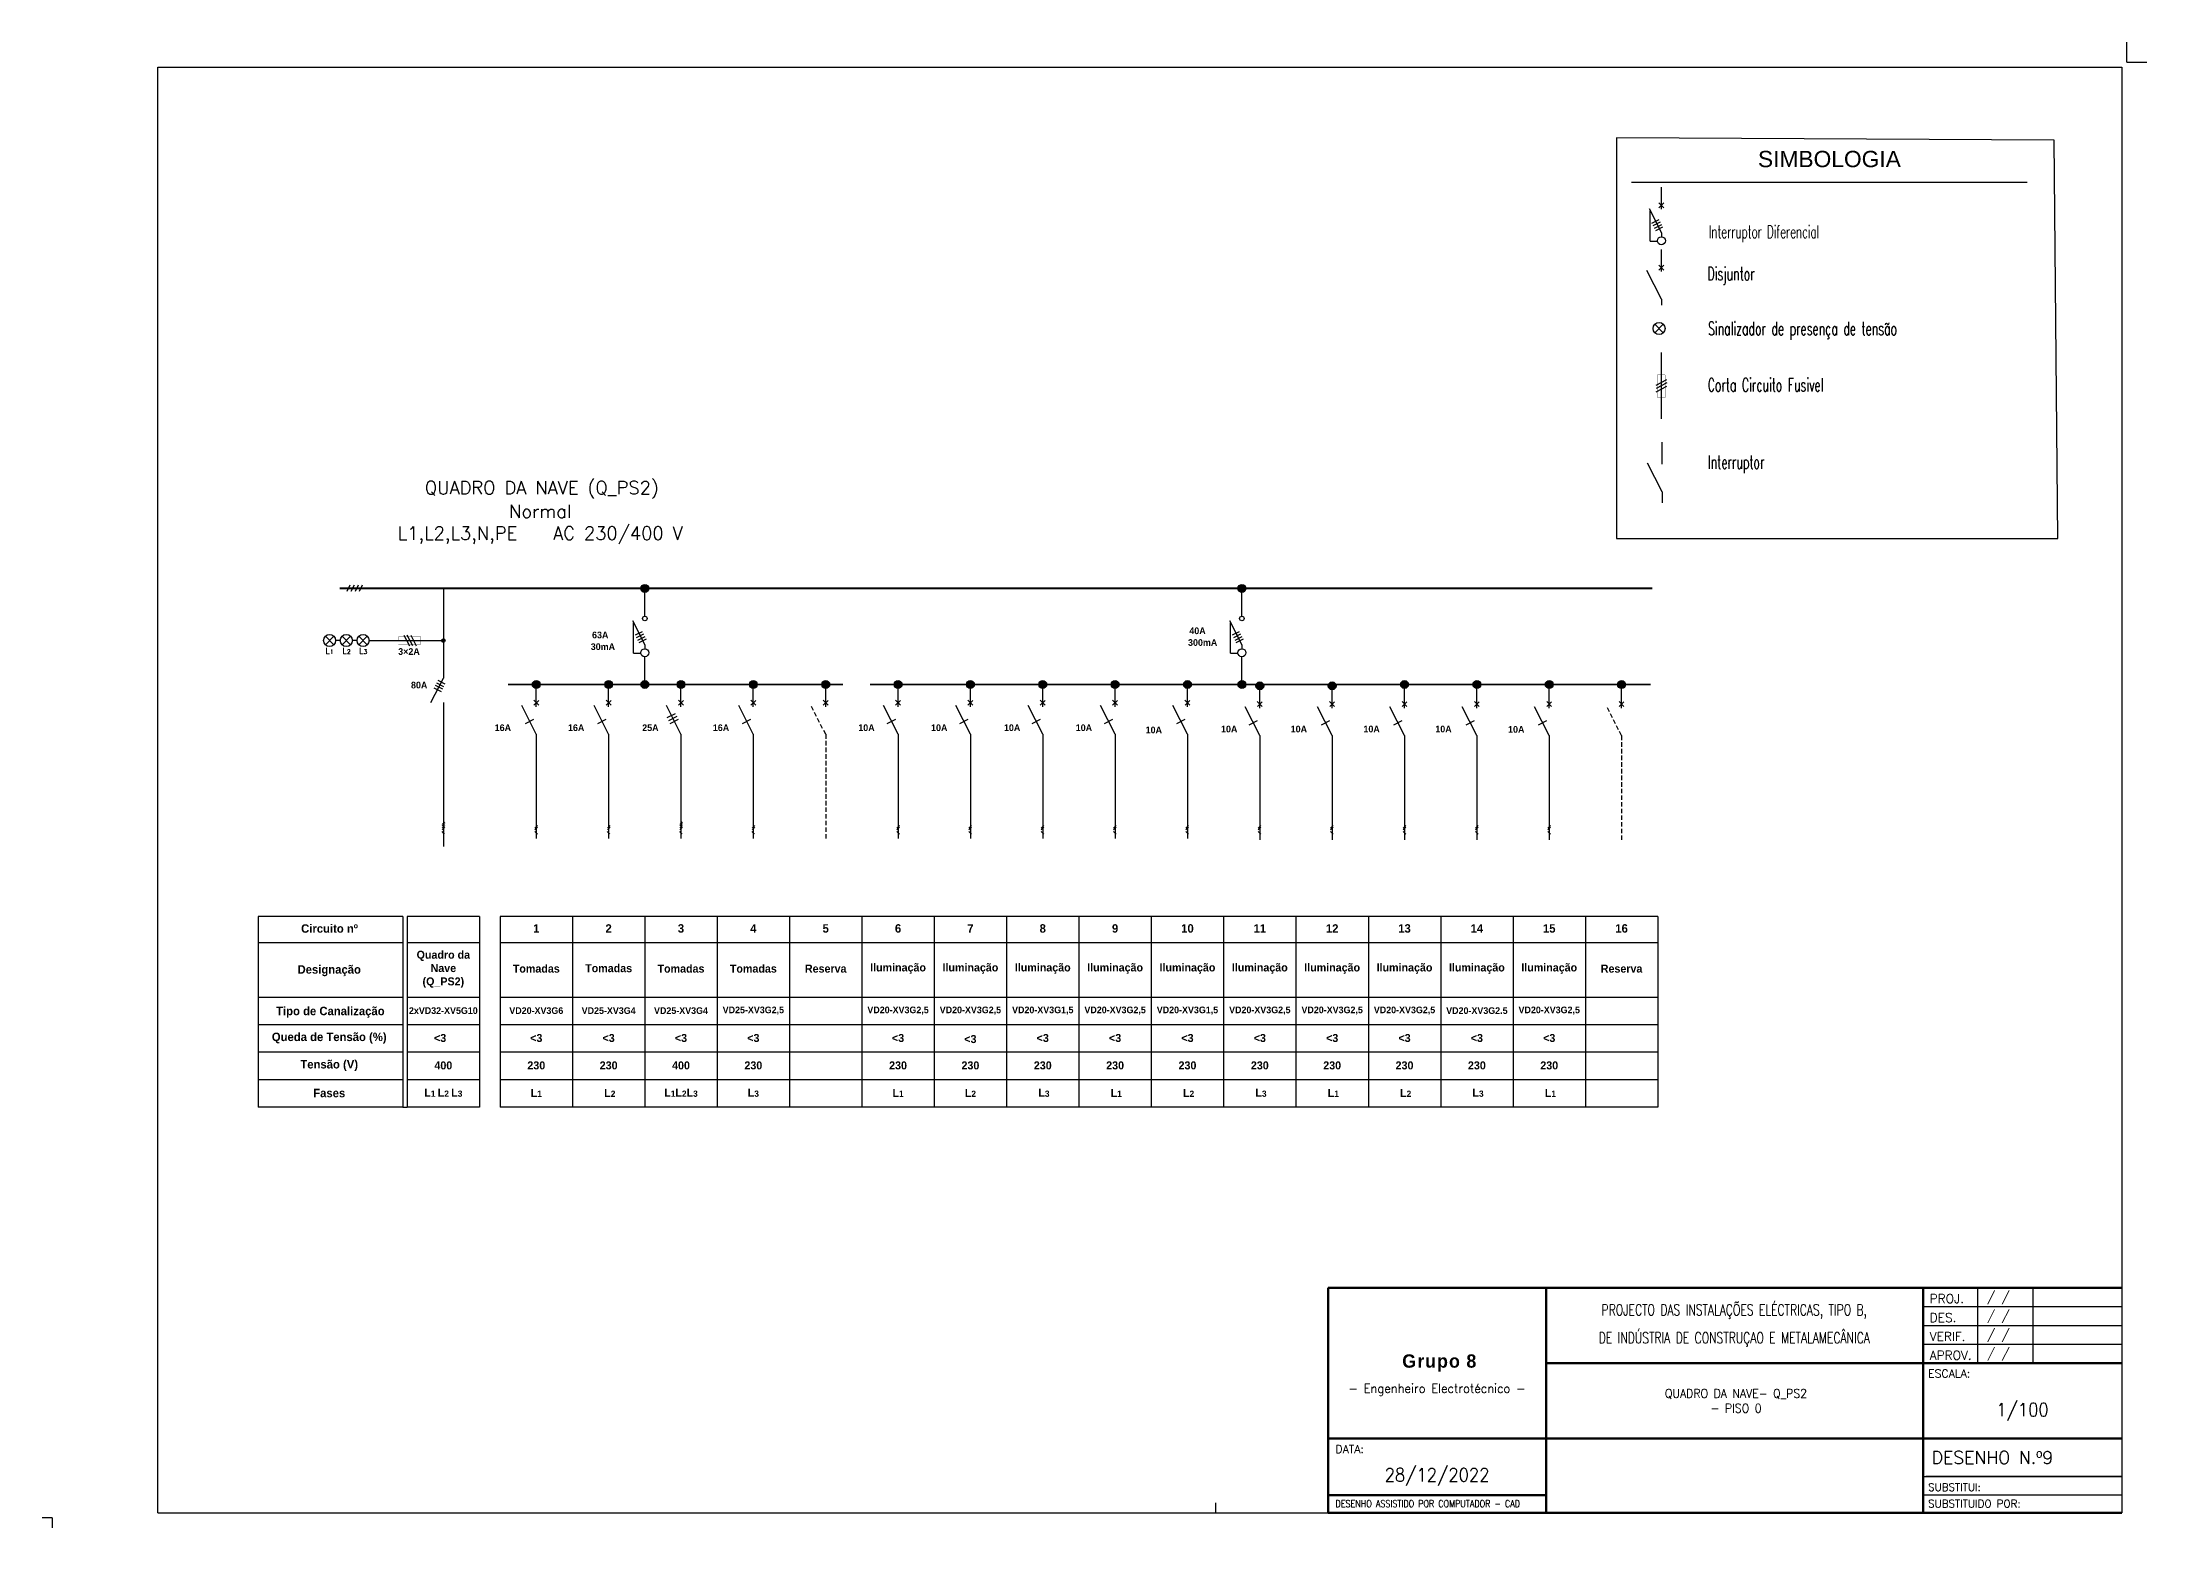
# Model space of a CAD drawing. Extents: x -8 to 729, y -363 to 534.
# Drawn here: x 376.4 to 471.2, y -111.2 to -44.3 of the extents above; entities that cross this region are included whole.
import ezdxf
from ezdxf.enums import TextEntityAlignment as Align

# ---------------------------------------------------------------- set-up
doc = ezdxf.new("R2010")
doc.units = 0
doc.header["$LTSCALE"] = 0.8
doc.header["$MEASUREMENT"] = 0
doc.linetypes.add('DASHED2', pattern=[0.375, 0.25, -0.125])
doc.linetypes.add('HIDDEN', pattern=[0.375, 0.25, -0.125])
doc.layers.get('0').update_dxf_attribs({"color": 3, "linetype": 'CONTINUOUS'})
for name, color, linetype in [('0_ligações', 10, 'CONTINUOUS'), ('Desenho base', 7, 'CONTINUOUS'), ('LEGENDA', 1, 'CONTINUOUS'), ('Quadros Eléctricos', 41, 'CONTINUOUS')]:
    doc.layers.add(name, color=color, linetype=linetype)
doc.styles.add('ARIAL', font='arial.ttf')
doc.styles.add('Century Gothic', font='GOTHICB.TTF')
doc.styles.add('PEN', font='ROMANS.SHX', dxfattribs={"width": 0.7, "height": 1})
doc.styles.add('ROMANS', font='romans', dxfattribs={"width": 0.9})
doc.styles.get("Standard").update_dxf_attribs({"font": 'ROMANS'})

# ---------------------------------------------------------------- blocks, each defined once
blk = doc.blocks.new('Folha A3')
at = {"color": 0}
for p, q in [((412, 289), (412, 293)), ((412, 289), (416, 289)), ((21, 288), (411, 288)), ((21, 1), (21, 288)), ((411, 288), (411, 1)), ((0, 0), (-2, 0)), ((0, 0), (0, -2)), ((21, 1), (411, 1)), ((231, 3), (231, 1))]:
    blk.add_line(p, q, dxfattribs=at)

msp = doc.modelspace()

# ---------------------------------------------------------------- hatches: boundary and pattern name
at = {"layer": 'Quadros Eléctricos'}
for points in [[(403.525, -68.696, 1), (403.525, -69.052, 1)], [(430.427, -68.696, 1), (430.427, -69.052, 1)], [(394.367, -71.224, -1), (394.527, -71.224, -1)], [(398.635, -73.027, 1), (398.635, -73.383, 1)], [(401.895, -73.027, 1), (401.895, -73.383, 1)], [(403.525, -73.027, 1), (403.525, -73.383, 1)], [(405.155, -73.027, 1), (405.155, -73.383, 1)], [(408.415, -73.027, 1), (408.415, -73.383, 1)], [(411.675, -73.027, 1), (411.675, -73.383, 1)], [(414.935, -73.027, 1), (414.935, -73.383, 1)], [(418.195, -73.027, 1), (418.195, -73.383, 1)], [(421.455, -73.027, 1), (421.455, -73.383, 1)], [(424.715, -73.027, 1), (424.715, -73.383, 1)], [(427.975, -73.027, 1), (427.975, -73.383, 1)], [(430.427, -73.027, 1), (430.427, -73.383, 1)], [(431.235, -73.086, 1), (431.235, -73.443, 1)], [(434.495, -73.086, 1), (434.495, -73.443, 1)], [(437.755, -73.027, 1), (437.755, -73.383, 1)], [(441.015, -73.027, 1), (441.015, -73.383, 1)], [(444.275, -73.027, 1), (444.275, -73.383, 1)], [(447.535, -73.029, 1), (447.535, -73.386, 1)]]:
    msp.add_hatch(color=7, dxfattribs=at).paths.add_polyline_path(points)

# ---------------------------------------------------------------- linework, layer by layer
at = {"layer": 'Desenho base'}
for p, q in [((467.021, -48.685), (447.311, -48.585)), ((447.988, -50.571, 0.001), (465.811, -50.571, 0.001)), ((394.506, -79.395), (394.388, -79.513)), ((394.506, -79.472), (394.388, -79.591)), ((394.506, -79.55), (394.388, -79.668)), ((394.506, -79.627), (394.388, -79.745)), ((398.694, -79.55, 0), (398.576, -79.668, 0)), ((398.694, -79.627, 0), (398.576, -79.745, 0)), ((401.954, -79.55), (401.836, -79.668)), ((401.954, -79.627), (401.836, -79.745)), ((405.214, -79.395), (405.096, -79.513)), ((405.214, -79.472), (405.096, -79.591)), ((405.214, -79.55), (405.096, -79.668)), ((405.214, -79.627), (405.096, -79.745)), ((408.474, -79.55), (408.356, -79.668)), ((408.474, -79.627), (408.356, -79.745)), ((414.994, -79.55, 0), (414.876, -79.668, 0)), ((414.994, -79.627, 0), (414.876, -79.745, 0)), ((418.244, -79.55, 0), (418.126, -79.668, 0)), ((418.244, -79.627, 0), (418.126, -79.745, 0)), ((421.504, -79.55, 0), (421.386, -79.668, 0)), ((421.504, -79.627, 0), (421.386, -79.745, 0)), ((424.764, -79.55, 0), (424.646, -79.668, 0)), ((424.764, -79.627, 0), (424.646, -79.745, 0)), ((428.024, -79.55, 0), (427.906, -79.668, 0)), ((428.024, -79.627, 0), (427.906, -79.745, 0)), ((431.284, -79.55, 0), (431.166, -79.668, 0)), ((431.284, -79.627, 0), (431.166, -79.745, 0)), ((434.544, -79.55, 0), (434.426, -79.668, 0)), ((434.544, -79.627, 0), (434.426, -79.745, 0)), ((437.814, -79.56, 0), (437.696, -79.678, 0)), ((437.814, -79.637, 0), (437.696, -79.755, 0)), ((441.074, -79.56, 0), (440.956, -79.678, 0)), ((441.074, -79.637, 0), (440.956, -79.755, 0)), ((444.334, -79.56, 0), (444.216, -79.678, 0)), ((444.334, -79.637, 0), (444.216, -79.755, 0)), ((394.506, -79.94), (394.388, -79.822)), ((398.694, -79.94, 0), (398.576, -79.822, 0)), ((401.954, -79.94), (401.836, -79.822)), ((405.214, -79.94), (405.096, -79.822)), ((408.474, -79.94), (408.356, -79.822)), ((414.994, -79.94, 0), (414.876, -79.822, 0)), ((418.244, -79.94, 0), (418.126, -79.822, 0)), ((421.504, -79.94, 0), (421.386, -79.822, 0)), ((424.764, -79.94, 0), (424.646, -79.822, 0)), ((428.024, -79.94, 0), (427.906, -79.822, 0)), ((431.284, -79.94, 0), (431.166, -79.822, 0)), ((434.544, -79.94, 0), (434.426, -79.822, 0)), ((437.814, -79.95, 0), (437.696, -79.832, 0)), ((441.074, -79.95, 0), (440.956, -79.832, 0)), ((444.334, -79.95, 0), (444.216, -79.832, 0))]:
    msp.add_line(p, q, dxfattribs=at)
at = {"layer": 'Desenho base', "lineweight": 120}
for p, q in [((470.07, -100.375), (434.31, -100.375)), ((434.31, -100.375), (434.31, -110.515)), ((470.07, -110.515), (434.31, -110.515))]:
    msp.add_line(p, q, dxfattribs=at)
at = {"layer": 'Desenho base', "lineweight": 60}
for p, q in [((444.13, -100.375), (444.13, -110.515)), ((461.13, -100.375), (461.13, -110.515)), ((444.13, -103.775), (470.07, -103.775)), ((434.31, -107.175), (470.07, -107.175)), ((444.13, -109.725), (434.31, -109.725))]:
    msp.add_line(p, q, dxfattribs=at)
at = {"layer": 'Desenho base', "lineweight": 30}
for p, q in [((463.57, -100.375), (463.57, -103.775)), ((466.07, -100.375), (466.07, -103.775)), ((461.13, -101.225), (470.07, -101.225)), ((461.13, -102.075), (470.07, -102.075)), ((461.13, -102.927), (470.07, -102.927)), ((461.13, -108.875), (470.07, -108.875)), ((470.07, -108.875), (461.25, -108.875)), ((470.07, -109.725), (461.13, -109.725))]:
    msp.add_line(p, q, dxfattribs=at)
at = {"layer": 'Quadros Eléctricos', "color": 0}
for p, q in [((447.311, -48.585), (447.311, -66.625)), ((467.191, -66.625), (467.021, -48.685)), ((447.311, -66.625), (467.191, -66.625))]:
    msp.add_line(p, q, dxfattribs=at)
at = {"layer": 'Quadros Eléctricos'}
for p, q in [((449.33, -51.793), (449.33, -50.793)), ((448.773, -51.759), (449.33, -52.854)), ((449.33, -52.854), (449.33, -53.034)), ((449.33, -54.604), (449.33, -53.604)), ((449.33, -55.846), (448.672, -54.555)), ((449.33, -55.846), (449.33, -56.116)), ((449.327, -61.232), (449.331, -58.242)), ((449.363, -63.283), (449.363, -62.283)), ((449.363, -64.525), (448.706, -63.234)), ((449.363, -64.525), (449.363, -65.015)), ((394.447, -68.874, 0), (394.447, -72.917, 0)), ((403.525, -70.128, 0), (403.525, -68.874, 0)), ((430.427, -70.128, 0), (430.427, -68.874, 0)), ((402.967, -70.315, 0), (403.525, -71.411, 0)), ((429.869, -70.315, 0), (430.427, -71.411, 0)), ((389.806, -71.222, 0), (389.595, -71.221, 0)), ((390.558, -71.222, 0), (390.347, -71.222, 0)), ((391.1, -71.223, 0), (392.413, -71.222, 0)), ((392.426, -71.222, 0), (394.447, -71.224, 0)), ((403.525, -71.411, 0), (403.525, -71.591, 0)), ((403.525, -72.638, 0), (403.525, -71.952, 0)), ((403.525, -73.205, 0), (403.525, -71.952, 0)), ((430.427, -71.411, 0), (430.427, -71.591, 0)), ((430.427, -72.638, 0), (430.427, -71.952, 0)), ((430.427, -73.205, 0), (430.427, -71.952, 0)), ((393.89, -74.011, 0), (394.447, -72.917, 0)), ((394.447, -72.374, 0), (394.447, -72.917, 0)), ((398.634, -74.205, 0), (398.634, -73.205, 0)), ((408.415, -73.205), (398.635, -73.205, 0)), ((401.894, -74.205, 0), (401.894, -73.205, 0)), ((405.154, -74.205), (405.154, -73.205)), ((408.414, -74.205), (408.414, -73.205)), ((408.414, -74.205), (408.414, -73.939)), ((411.674, -74.205), (411.674, -73.205)), ((411.674, -74.205), (411.674, -73.939)), ((414.935, -74.205, 0), (414.935, -73.205, 0)), ((424.715, -73.205, 0), (414.935, -73.205, 0)), ((418.195, -74.205, 0), (418.195, -73.205, 0)), ((421.455, -74.205, 0), (421.455, -73.205, 0)), ((424.715, -74.205, 0), (424.715, -73.205, 0)), ((424.715, -74.205, 0), (424.715, -73.939, 0)), ((427.975, -74.205, 0), (427.975, -73.205, 0)), ((427.975, -74.205, 0), (427.975, -73.939, 0)), ((431.235, -74.264, 0), (431.235, -73.265, 0)), ((434.495, -74.264, 0), (434.495, -73.265, 0)), ((437.755, -74.264, 0), (437.755, -73.265, 0)), ((441.015, -74.264, 0), (441.015, -73.265, 0)), ((444.275, -74.264, 0), (444.275, -73.265, 0)), ((447.535, -74.264, 0), (447.535, -73.265, 0)), ((394.447, -74.011, 0), (394.447, -80.504)), ((398.634, -75.447, 0), (397.977, -74.156, 0)), ((401.894, -75.447, 0), (401.237, -74.156, 0)), ((405.154, -75.447), (404.497, -74.156)), ((408.414, -75.447), (407.757, -74.156)), ((414.935, -75.447, 0), (414.278, -74.156, 0)), ((418.195, -75.447, 0), (417.538, -74.156, 0)), ((421.455, -75.447, 0), (420.798, -74.156, 0)), ((424.715, -75.447, 0), (424.058, -74.156, 0)), ((427.975, -75.447, 0), (427.318, -74.156, 0)), ((427.975, -75.447, 0), (427.318, -74.156, 0)), ((431.235, -75.506, 0), (430.578, -74.216, 0)), ((434.495, -75.506, 0), (433.838, -74.216, 0)), ((437.755, -75.506, 0), (437.098, -74.216, 0)), ((441.015, -75.506, 0), (440.358, -74.216, 0)), ((441.015, -74.264, 0), (441.015, -73.999, 0)), ((444.275, -75.506, 0), (443.618, -74.216, 0)), ((444.275, -75.506, 0), (443.618, -74.216, 0)), ((444.275, -74.264, 0), (444.275, -73.999, 0)), ((398.634, -75.447, 0), (398.634, -80.141, 0)), ((401.894, -75.447, 0), (401.894, -80.141, 0)), ((405.154, -75.447), (405.154, -80.141)), ((408.414, -75.447), (408.414, -80.141)), ((414.935, -75.447, 0), (414.935, -80.141, 0)), ((418.195, -75.447, 0), (418.195, -80.141, 0)), ((421.455, -75.447, 0), (421.455, -80.141, 0)), ((424.715, -75.447, 0), (424.715, -80.141, 0)), ((427.975, -75.447, 0), (427.975, -80.141, 0)), ((431.235, -75.506, 0), (431.235, -80.2, 0)), ((434.495, -75.506, 0), (434.495, -80.2, 0)), ((437.755, -75.506, 0), (437.755, -80.2, 0)), ((441.015, -75.506, 0), (441.015, -80.2, 0)), ((444.275, -75.506, 0), (444.275, -80.2, 0)), ((392.617, -83.658), (386.097, -83.658)), ((386.097, -83.658), (386.097, -92.239)), ((392.617, -83.658), (392.617, -92.239)), ((396.077, -83.658), (392.817, -83.658)), ((392.817, -83.658), (392.817, -92.239)), ((396.077, -83.658), (396.077, -92.239)), ((400.265, -83.658, 0), (397.005, -83.658, 0)), ((397.005, -83.658, 0), (397.005, -92.239, 0)), ((400.265, -83.658), (400.265, -92.239, 0)), ((403.525, -83.658), (400.265, -83.658)), ((400.265, -83.658), (400.265, -92.239)), ((400.265, -83.658, 0), (400.265, -92.239, 0)), ((400.265, -83.658), (400.265, -92.239, 0)), ((403.525, -83.658), (403.525, -92.239)), ((406.785, -83.658), (403.525, -83.658)), ((403.525, -83.658), (403.525, -92.239)), ((403.525, -83.658), (403.525, -92.239, 0)), ((403.525, -83.658), (403.525, -92.239)), ((406.785, -83.658), (406.785, -92.239)), ((410.045, -83.658), (406.785, -83.658)), ((406.785, -83.658), (406.785, -92.239)), ((406.785, -83.658), (406.785, -92.239)), ((406.785, -83.658), (406.785, -92.239)), ((410.045, -83.658), (410.045, -92.239)), ((413.305, -83.658), (410.045, -83.658, 0)), ((410.045, -83.658, 0), (410.045, -92.239)), ((410.045, -83.658), (410.045, -92.239)), ((410.045, -83.658), (410.045, -92.239)), ((413.305, -83.658, 0), (413.305, -92.239)), ((416.565, -83.658, 0), (413.305, -83.658, 0)), ((413.305, -83.658, 0), (413.305, -92.239, 0)), ((413.305, -83.658), (413.305, -92.239)), ((413.305, -83.658, 0), (413.305, -92.239)), ((416.565, -83.658, 0), (416.565, -92.239, 0)), ((419.825, -83.658, 0), (416.565, -83.658, 0)), ((416.565, -83.658, 0), (416.565, -92.239)), ((419.825, -83.658, 0), (419.825, -92.239, 0)), ((423.085, -83.658, 0), (419.825, -83.658, 0)), ((419.825, -83.658, 0), (419.825, -92.239, 0)), ((419.825, -83.658, 0), (419.825, -92.239, 0)), ((419.825, -83.658, 0), (419.825, -92.239, 0)), ((423.085, -83.658, 0), (423.085, -92.239, 0)), ((426.345, -83.658, 0), (423.085, -83.658, 0)), ((423.085, -83.658, 0), (423.085, -92.239, 0)), ((426.345, -83.658, 0), (426.345, -92.239, 0)), ((429.605, -83.658, 0), (426.345, -83.658, 0)), ((426.345, -83.658, 0), (426.345, -92.239, 0)), ((429.605, -83.658, 0), (429.605, -92.239, 0)), ((432.865, -83.658, 0), (429.605, -83.658, 0)), ((429.605, -83.658, 0), (429.605, -92.239, 0)), ((429.605, -83.658, 0), (429.605, -92.239, 0)), ((432.865, -83.658, 0), (432.865, -92.239, 0)), ((436.125, -83.658, 0), (432.865, -83.658, 0)), ((432.865, -83.658, 0), (432.865, -92.239, 0)), ((432.865, -83.658, 0), (432.865, -92.239, 0)), ((432.865, -83.658, 0), (432.865, -92.239, 0)), ((436.125, -83.658, 0), (436.125, -92.239, 0)), ((439.385, -83.658, 0), (436.125, -83.658, 0)), ((436.125, -83.658, 0), (436.125, -92.239, 0)), ((436.125, -83.658, 0), (436.125, -92.239, 0)), ((439.385, -83.658, 0), (439.385, -92.239, 0)), ((442.645, -83.658, 0), (439.385, -83.658, 0)), ((439.385, -83.658, 0), (439.385, -92.239, 0)), ((439.385, -83.658, 0), (439.385, -92.239, 0)), ((439.385, -83.658, 0), (439.385, -92.239, 0)), ((442.645, -83.658, 0), (442.645, -92.239, 0)), ((445.905, -83.658, 0), (442.645, -83.658, 0)), ((442.645, -83.658, 0), (442.645, -92.239, 0)), ((442.645, -83.658, 0), (442.645, -92.239, 0)), ((445.905, -83.658, 0), (445.905, -92.239, 0)), ((449.165, -83.658, 0), (445.905, -83.658, 0)), ((445.905, -83.658, 0), (445.905, -92.239, 0)), ((445.905, -83.658, 0), (445.905, -92.239, 0)), ((449.165, -83.658, 0), (449.165, -92.239, 0)), ((449.165, -83.658, 0), (449.165, -92.239, 0)), ((449.165, -83.658, 0), (449.165, -92.239, 0)), ((392.617, -84.835), (386.097, -84.835)), ((396.077, -84.835), (392.817, -84.835)), ((400.265, -84.835, 0), (397.005, -84.835, 0)), ((403.525, -84.835), (400.265, -84.835)), ((406.785, -84.835), (403.525, -84.835)), ((410.045, -84.835), (406.785, -84.835)), ((413.305, -84.835), (410.045, -84.835, 0)), ((416.565, -84.835, 0), (413.305, -84.835, 0)), ((419.825, -84.835, 0), (416.565, -84.835, 0)), ((423.085, -84.835, 0), (419.825, -84.835, 0)), ((426.345, -84.835, 0), (423.085, -84.835, 0)), ((429.605, -84.835, 0), (426.345, -84.835, 0)), ((432.865, -84.835, 0), (429.605, -84.835, 0)), ((436.125, -84.835, 0), (432.865, -84.835, 0)), ((439.385, -84.835, 0), (436.125, -84.835, 0)), ((442.645, -84.835, 0), (439.385, -84.835, 0)), ((445.905, -84.835, 0), (442.645, -84.835, 0)), ((449.165, -84.835, 0), (445.905, -84.835, 0)), ((392.617, -87.303), (386.097, -87.303)), ((396.077, -87.303), (392.817, -87.303)), ((400.265, -87.303, 0), (397.005, -87.303, 0)), ((403.525, -87.303), (400.265, -87.303)), ((406.785, -87.303), (403.525, -87.303)), ((410.045, -87.303), (406.785, -87.303)), ((413.305, -87.303), (410.045, -87.303)), ((416.565, -87.303, 0), (413.305, -87.303, 0)), ((419.825, -87.303, 0), (416.565, -87.303, 0)), ((423.085, -87.303, 0), (419.825, -87.303, 0)), ((426.345, -87.303, 0), (423.085, -87.303, 0)), ((429.605, -87.303, 0), (426.345, -87.303, 0)), ((432.865, -87.303, 0), (429.605, -87.303, 0)), ((436.125, -87.303, 0), (432.865, -87.303, 0)), ((439.385, -87.303, 0), (436.125, -87.303, 0)), ((442.645, -87.303, 0), (439.385, -87.303, 0)), ((445.905, -87.303, 0), (442.645, -87.303, 0)), ((449.165, -87.303, 0), (445.905, -87.303, 0)), ((392.617, -88.537), (386.097, -88.537)), ((396.077, -88.537), (392.817, -88.537)), ((400.265, -88.537, 0), (397.005, -88.537, 0)), ((403.525, -88.537), (400.265, -88.537)), ((406.785, -88.537), (403.525, -88.537)), ((410.045, -88.537), (406.785, -88.537)), ((413.305, -88.537), (410.045, -88.537)), ((416.565, -88.537, 0), (413.305, -88.537, 0)), ((419.825, -88.537, 0), (416.565, -88.537, 0)), ((423.085, -88.537, 0), (419.825, -88.537, 0)), ((426.345, -88.537, 0), (423.085, -88.537, 0)), ((429.605, -88.537, 0), (426.345, -88.537, 0)), ((432.865, -88.537, 0), (429.605, -88.537, 0)), ((436.125, -88.537, 0), (432.865, -88.537, 0)), ((439.385, -88.537, 0), (436.125, -88.537, 0)), ((442.645, -88.537, 0), (439.385, -88.537, 0)), ((445.905, -88.537, 0), (442.645, -88.537, 0)), ((449.165, -88.537, 0), (445.905, -88.537, 0)), ((392.617, -89.771), (386.097, -89.771)), ((396.077, -89.771), (392.817, -89.771)), ((400.265, -89.771, 0), (397.005, -89.771, 0)), ((403.525, -89.771), (400.265, -89.771)), ((406.785, -89.771), (403.525, -89.771)), ((410.045, -89.771), (406.785, -89.771)), ((413.305, -89.771), (410.045, -89.771)), ((416.565, -89.771, 0), (413.305, -89.771, 0)), ((419.825, -89.771, 0), (416.565, -89.771, 0)), ((423.085, -89.771, 0), (419.825, -89.771, 0)), ((426.345, -89.771, 0), (423.085, -89.771, 0)), ((429.605, -89.771, 0), (426.345, -89.771, 0)), ((432.865, -89.771, 0), (429.605, -89.771, 0)), ((436.125, -89.771, 0), (432.865, -89.771, 0)), ((439.385, -89.771, 0), (436.125, -89.771, 0)), ((442.645, -89.771, 0), (439.385, -89.771, 0)), ((445.905, -89.771, 0), (442.645, -89.771, 0)), ((449.165, -89.771, 0), (445.905, -89.771, 0)), ((392.617, -91.005), (386.097, -91.005)), ((396.077, -91.005), (392.817, -91.005)), ((400.265, -91.005, 0), (397.005, -91.005, 0)), ((403.525, -91.005), (400.265, -91.005)), ((406.785, -91.005), (403.525, -91.005)), ((410.045, -91.005), (406.785, -91.005)), ((413.305, -91.005), (410.045, -91.005)), ((416.565, -91.005, 0), (413.305, -91.005, 0)), ((419.825, -91.005, 0), (416.565, -91.005, 0)), ((423.085, -91.005, 0), (419.825, -91.005, 0)), ((426.345, -91.005, 0), (423.085, -91.005, 0)), ((429.605, -91.005, 0), (426.345, -91.005, 0)), ((432.865, -91.005, 0), (429.605, -91.005, 0)), ((436.125, -91.005, 0), (432.865, -91.005, 0)), ((439.385, -91.005, 0), (436.125, -91.005, 0)), ((442.645, -91.005, 0), (439.385, -91.005, 0)), ((445.905, -91.005, 0), (442.645, -91.005, 0)), ((449.165, -91.005, 0), (445.905, -91.005, 0)), ((392.617, -92.239), (386.097, -92.239)), ((392.617, -92.239), (392.817, -92.239)), ((396.077, -92.239), (392.817, -92.239)), ((400.265, -92.239, 0), (397.005, -92.239, 0)), ((403.525, -92.239), (400.265, -92.239)), ((406.785, -92.239), (403.525, -92.239)), ((410.045, -92.239), (406.785, -92.239)), ((413.305, -92.239), (410.045, -92.239)), ((416.565, -92.239), (413.305, -92.239)), ((419.825, -92.239, 0), (416.565, -92.239, 0)), ((423.085, -92.239, 0), (419.825, -92.239, 0)), ((426.345, -92.239, 0), (423.085, -92.239, 0)), ((429.605, -92.239, 0), (426.345, -92.239, 0)), ((432.865, -92.239, 0), (429.605, -92.239, 0)), ((436.125, -92.239, 0), (432.865, -92.239, 0)), ((439.385, -92.239, 0), (436.125, -92.239, 0)), ((442.645, -92.239, 0), (439.385, -92.239, 0)), ((445.905, -92.239, 0), (442.645, -92.239, 0)), ((449.165, -92.239, 0), (445.905, -92.239, 0))]:
    msp.add_line(p, q, dxfattribs=at)
at = {"layer": 'Quadros Eléctricos', "color": 7}
for p, q in [((448.824, -53.231), (448.824, -51.873)), ((449.217, -51.502), (449.44, -51.725)), ((449.44, -51.506), (449.219, -51.727)), ((448.905, -52.417), (449.227, -52.253)), ((448.963, -52.531), (449.285, -52.367)), ((449.021, -52.644), (449.343, -52.481)), ((449.079, -52.758), (449.401, -52.594)), ((448.824, -53.231), (449.151, -53.231)), ((449.217, -54.313), (449.439, -54.536)), ((449.439, -54.317), (449.218, -54.538)), ((449.414, -57.36), (449.032, -56.976)), ((449.414, -56.976), (449.032, -57.36)), ((449.086, -59.714), (449.571, -59.467)), ((449.572, -59.619), (449.087, -59.866)), ((449.088, -60.017), (449.573, -59.771)), ((389.515, -71.413, 0), (389.133, -71.029, 0)), ((389.515, -71.03, 0), (389.133, -71.413, 0)), ((390.268, -71.03, 0), (389.885, -71.413, 0)), ((390.267, -71.414, 0), (389.886, -71.03, 0)), ((391.02, -71.414, 0), (390.638, -71.03, 0)), ((391.02, -71.031, 0), (390.638, -71.414, 0)), ((392.672, -70.982, 0), (392.918, -71.466, 0)), ((393.07, -71.465, 0), (392.824, -70.981, 0)), ((392.976, -70.98, 0), (393.222, -71.464, 0)), ((403.018, -71.787, 0), (403.018, -70.43, 0)), ((403.1, -70.973, 0), (403.421, -70.81, 0)), ((403.157, -71.087, 0), (403.479, -70.923, 0)), ((403.215, -71.201, 0), (403.537, -71.037, 0)), ((429.92, -71.787, 0), (429.92, -70.43, 0)), ((430.002, -70.973, 0), (430.323, -70.81, 0)), ((430.059, -71.087, 0), (430.381, -70.923, 0)), ((430.117, -71.201, 0), (430.439, -71.037, 0)), ((403.018, -71.787, 0), (403.345, -71.787, 0)), ((403.273, -71.315, 0), (403.595, -71.151, 0)), ((429.92, -71.787, 0), (430.247, -71.787, 0)), ((430.175, -71.315, 0), (430.497, -71.151, 0)), ((394.197, -73.011, 0), (394.518, -73.175, 0)), ((394.023, -73.353, 0), (394.344, -73.516, 0)), ((394.081, -73.239, 0), (394.402, -73.403, 0)), ((394.139, -73.125, 0), (394.46, -73.289, 0)), ((398.521, -73.914, 0), (398.744, -74.137, 0)), ((398.744, -73.918, 0), (398.523, -74.139, 0)), ((401.781, -73.914, 0), (402.004, -74.137, 0)), ((402.004, -73.918, 0), (401.783, -74.139, 0)), ((405.041, -73.914), (405.264, -74.137)), ((405.264, -73.918), (405.043, -74.139)), ((408.301, -73.914), (408.524, -74.137)), ((408.524, -73.918), (408.303, -74.139)), ((411.561, -73.914), (411.784, -74.137)), ((411.784, -73.918), (411.563, -74.139)), ((414.822, -73.914, 0), (415.044, -74.137, 0)), ((415.044, -73.918, 0), (414.824, -74.139, 0)), ((418.082, -73.914, 0), (418.304, -74.137, 0)), ((418.304, -73.918, 0), (418.084, -74.139, 0)), ((421.342, -73.914, 0), (421.564, -74.137, 0)), ((421.564, -73.918, 0), (421.344, -74.139, 0)), ((424.602, -73.914, 0), (424.824, -74.137, 0)), ((424.824, -73.918, 0), (424.604, -74.139, 0)), ((427.862, -73.914, 0), (428.084, -74.137, 0)), ((428.084, -73.918, 0), (427.864, -74.139, 0)), ((398.15, -74.964, 0), (398.529, -74.771, 0)), ((401.41, -74.964, 0), (401.789, -74.771, 0)), ((404.534, -74.696), (404.912, -74.503)), ((404.602, -74.83), (404.98, -74.637)), ((404.67, -74.964), (405.049, -74.771)), ((407.93, -74.964), (408.309, -74.771)), ((414.451, -74.964, 0), (414.829, -74.771, 0)), ((417.711, -74.964, 0), (418.089, -74.771, 0)), ((420.971, -74.964, 0), (421.349, -74.771, 0)), ((424.231, -74.964, 0), (424.609, -74.771, 0)), ((427.491, -74.964, 0), (427.869, -74.771, 0)), ((430.751, -75.023, 0), (431.129, -74.83, 0)), ((431.122, -73.974, 0), (431.344, -74.196, 0)), ((431.344, -73.977, 0), (431.124, -74.198, 0)), ((434.011, -75.023, 0), (434.389, -74.83, 0)), ((434.382, -73.974, 0), (434.604, -74.196, 0)), ((434.604, -73.977, 0), (434.384, -74.198, 0)), ((437.271, -75.023, 0), (437.649, -74.83, 0)), ((437.642, -73.974, 0), (437.864, -74.196, 0)), ((437.864, -73.977, 0), (437.644, -74.198, 0)), ((440.531, -75.023, 0), (440.909, -74.83, 0)), ((440.902, -73.974, 0), (441.124, -74.196, 0)), ((441.124, -73.977, 0), (440.904, -74.198, 0)), ((443.791, -75.023, 0), (444.169, -74.83, 0)), ((444.162, -73.974, 0), (444.384, -74.196, 0)), ((444.384, -73.977, 0), (444.164, -74.198, 0)), ((447.422, -73.974, 0), (447.644, -74.196, 0)), ((447.644, -73.977, 0), (447.424, -74.198, 0))]:
    msp.add_line(p, q, dxfattribs=at)
at = {"layer": 'Quadros Eléctricos', "color": 7, "ltscale": 10}
for p, q in [((390.237, -68.726), (390.1, -69.02)), ((390.422, -68.726), (390.285, -69.02)), ((390.607, -68.726), (390.47, -69.02)), ((390.792, -68.726), (390.655, -69.02))]:
    msp.add_line(p, q, dxfattribs=at)
at = {"layer": 'Quadros Eléctricos', "linetype": 'DASHED2'}
for p, q in [((411.674, -75.447), (411.017, -74.156)), ((447.535, -75.506, 0), (446.878, -74.216, 0)), ((411.674, -75.447), (411.674, -80.141)), ((447.535, -75.506, 0), (447.535, -80.2, 0))]:
    msp.add_line(p, q, dxfattribs=at)
at = {"layer": 'Quadros Eléctricos', "color": 7, "const_width": 0.0801, "elevation": 0}
for points in [[(448.918, -68.874), (389.779, -68.874)], [(412.457, -73.205), (397.367, -73.205)], [(448.839, -73.205), (413.667, -73.205)]]:
    msp.add_lwpolyline(points, dxfattribs=at)
at = {"layer": 'Quadros Eléctricos', "color": 7}
for centre, radius in [((449.33, -53.215), 0.18), ((403.525, -68.874, 0), 0.178), ((430.427, -68.874, 0), 0.178), ((403.525, -70.229, 0), 0.102), ((430.427, -70.229, 0), 0.102), ((394.447, -71.224, 0), 0.0802), ((403.525, -71.772, 0), 0.18), ((430.427, -71.772, 0), 0.18), ((398.635, -73.205, 0), 0.178), ((401.895, -73.205, 0), 0.178), ((403.525, -73.205, 0), 0.178), ((405.155, -73.205), 0.178), ((408.415, -73.205), 0.178), ((411.675, -73.205), 0.178), ((414.935, -73.205, 0), 0.178), ((418.195, -73.205, 0), 0.178), ((421.455, -73.205, 0), 0.178), ((424.715, -73.205, 0), 0.178), ((427.975, -73.205, 0), 0.178), ((430.427, -73.205, 0), 0.178), ((431.235, -73.265, 0), 0.178), ((434.495, -73.265, 0), 0.178), ((437.755, -73.205, 0), 0.178), ((441.015, -73.205, 0), 0.178), ((444.275, -73.205, 0), 0.178), ((447.535, -73.208, 0), 0.178)]:
    msp.add_circle(centre, radius, dxfattribs=at)
at = {"layer": 'Quadros Eléctricos'}
for centre in [(449.223, -57.168), (389.324, -71.221, 0), (390.076, -71.222, 0), (390.829, -71.222, 0)]:
    msp.add_circle(centre, 0.271, dxfattribs=at)
at = {"layer": 'Quadros Eléctricos', "lineweight": 20}
for points in [[(449.151, -60.27), (449.165, -60.27), (449.152, -59.244), (449.166, -59.257)], [(449.152, -59.244), (449.166, -59.257), (449.505, -59.244), (449.492, -59.258)], [(449.512, -59.244, 0), (449.498, -59.257, 0), (449.511, -60.276, 0), (449.497, -60.263, 0)], [(449.505, -60.277), (449.491, -60.263), (449.151, -60.276), (449.165, -60.263)], [(392.413, -71.398, 0), (392.426, -71.385, 0), (392.413, -71.045, 0), (392.427, -71.058, 0)], [(392.42, -71.045, 0), (392.42, -71.058, 0), (393.446, -71.046, 0), (393.432, -71.059, 0)], [(393.446, -71.046, 0), (393.432, -71.059, 0), (393.445, -71.399, 0), (393.432, -71.385, 0)], [(393.446, -71.405, 0), (393.432, -71.392, 0), (392.413, -71.404, 0), (392.427, -71.391, 0)]]:
    msp.add_trace(points, dxfattribs=at)

# ---------------------------------------------------------------- block references
at = {"layer": 'Desenho base', "xscale": 0.2268822454281782, "yscale": 0.2268822454281782, "zscale": 0.2268822454281782}
msp.add_blockref('Folha A3', (376.822, -110.742), dxfattribs=at)

# ---------------------------------------------------------------- texts
at = {"layer": '0_ligações', "color": 0, "style": 'PEN', "width": 0.6}
for s, p in [('Disjuntor', (451.404, -54.996)), ('Sinalizador de presença de tensão', (451.432, -57.472)), ('Corta Circuito Fusivel', (451.415, -60.009)), ('Interruptor', (451.427, -63.49))]:
    msp.add_text(s, height=0.6, dxfattribs=at).set_placement(p)
at = {"layer": 'Desenho base', "style": 'PEN', "width": 0.6}
msp.add_text('Interruptor Diferencial', height=0.56403, dxfattribs=at).set_placement((451.464, -53.093, 0.001))
at = {"layer": 'Desenho base', "lineweight": 20, "style": 'ROMANS'}
for s, height, p in [(' / /', 0.4, (463.724, -100.977)), (' / /', 0.4, (463.724, -101.827)), (' / /', 0.4, (463.724, -102.679)), (' / /', 0.4, (463.724, -103.529)), ('ESCALA:', 0.36, (461.347, -104.424)), ('DATA:', 0.36, (434.644, -107.824)), ('DESENHO N.º9 ', 0.57, (461.503, -108.31)), ('SUBSTITUI:', 0.34, (461.347, -109.535)), ('SUBSTITUIDO POR:', 0.34, (461.347, -110.275))]:
    msp.add_text(s, height=height, dxfattribs=at).set_placement(p)
at = {"layer": 'Desenho base', "linetype": 'Continuous', "lineweight": 20, "style": 'ROMANS'}
for s, p in [('PROJ.', (461.42, -101.068)), ('VERIF.', (461.42, -102.773)), ('DES.', (461.42, -101.925)), ('APROV.', (461.42, -103.621))]:
    msp.add_text(s, height=0.4, dxfattribs=at).set_placement(p)
at = {"layer": 'Desenho base', "lineweight": 20, "style": 'ROMANS', "width": 0.757635}
msp.add_text('DESENHO ASSISTIDO POR COMPUTADOR - CAD', height=0.304, dxfattribs=at).set_placement((434.644, -110.257), (442.957, -110.257), align=Align.FIT)
at = {"layer": 'Desenho base', "insert": (398.812, -65.995, 0), "char_height": 0.58976, "width": 36.02981, "attachment_point": 5}
msp.add_mtext('\\A1;Normal\\PL1,L2,L3,N,PE    AC 230/400 V  ', dxfattribs=at)
at = {"layer": 'Desenho base', "char_height": 0.3603, "attachment_point": 5, "style": 'Century Gothic'}
for s, insert, width in [('\\pxt0;Quadro da Nave (Q_PS2)', (394.447, -86.032, 0), 2.87315), ('\\pxt0;Tomadas', (398.635, -86.004), 2.97487), ('\\pxt0;Tomadas', (401.895, -85.985), 2.87315), ('\\pxt0;Tomadas', (405.155, -86.004, 0), 2.87315), ('\\pxt0;Tomadas', (408.415, -86.004, 0), 2.87315), ('\\pxt0;Reserva', (411.675, -86.004, 0), 2.87315), ('\\pxt0;Iluminação', (414.935, -86.004, 0), 2.87315), ('\\pxt0;Iluminação', (418.195, -86.004, 0), 2.87315), ('\\pxt0;Iluminação', (421.455, -86.004, 0), 2.87315), ('\\pxt0;Iluminação', (424.715, -86.004, 0), 2.87315), ('\\pxt0;Iluminação', (427.975, -86.004, 0), 3.10385), ('\\pxt0;Iluminação', (431.235, -86.004, 0), 2.87315), ('\\pxt0;Iluminação', (434.495, -86.004, 0), 2.87315), ('\\pxt0;Iluminação', (437.755, -86.004, 0), 2.87315), ('\\pxt0;Iluminação', (441.015, -86.004, 0), 2.87315), ('\\pxt0;Iluminação', (444.275, -86.004, 0), 2.87315), ('\\pxt0;Reserva', (447.535, -86.004, 0), 2.87315)]:
    msp.add_mtext(s, dxfattribs=dict(at, insert=insert, width=width))
at = {"layer": 'Desenho base', "linetype": 'HIDDEN', "lineweight": 20, "insert": (452.613, -102.075), "char_height": 0.5, "width": 17.03517, "attachment_point": 5, "line_spacing_factor": 1.5, "style": 'ROMANS'}
msp.add_mtext('\\pxt28;{\\W0.71;PROJECTO DAS INSTALAÇÕES ELÉCTRICAS, TIPO B,\\PDE INDÚSTRIA DE CONSTRUÇAO E METALAMECÂNICA}', dxfattribs=at)
at = {"layer": 'Desenho base', "lineweight": 20, "insert": (439.22, -104.312), "char_height": 1, "attachment_point": 5}
msp.add_mtext_dynamic_manual_height_columns('{\\fVivaldi|b1|i0|c0|p66;\\H0.6x;\\T1.1;\\C7; Grupo 8\\H1.66667x;\\P\\Fromans|c0;\\H0.2x;\\T1;\\P\\H2x;\\W0.95;- Engenheiro Electrotécnico -}', width=9.81896, gutter_width=2, heights=[0], dxfattribs=at)
at = {"layer": 'Desenho base', "lineweight": 20, "attachment_point": 5, "style": 'ROMANS'}
for s, insert, char_height, width in [('\\pxt23;QUADRO DA NAVE- Q_PS2  \\P- PISO 0', (452.69, -105.475), 0.4, 16.6992), ('1/100', (465.6, -105.97), 0.6, 8.94), ('28/12/2022', (439.22, -108.904), 0.6, 9.82)]:
    msp.add_mtext(s, dxfattribs=dict(at, insert=insert, char_height=char_height, width=width))
at = {"layer": 'LEGENDA', "color": 1, "style": 'ARIAL'}
msp.add_text('SIMBOLOGIA', height=0.7343, dxfattribs=at).set_placement((456.899, -49.532, 0.001), align=Align.MIDDLE_CENTER)
at = {"layer": 'Quadros Eléctricos', "color": 7, "style": 'Century Gothic'}
for s, p in [('63A', (401.148, -71.123, 0)), ('40A', (428.059, -70.935, 0)), ('30mA', (401.089, -71.651, 0)), ('300mA', (428, -71.463, 0)), ('80A', (392.99, -73.38, 0)), ('16A', (396.76, -75.301, 0)), ('16A', (400.062, -75.301)), ('25A', (403.408, -75.301)), ('16A', (406.59, -75.301)), ('10A', (413.143, -75.301, 0)), ('10A', (416.422, -75.301, 0)), ('10A', (419.706, -75.301, 0)), ('10A', (422.942, -75.301, 0)), ('10A', (426.09, -75.4, 0)), ('10A', (429.487, -75.36, 0)), ('10A', (432.626, -75.36, 0)), ('10A', (435.904, -75.36, 0)), ('10A', (439.142, -75.36, 0)), ('10A', (442.421, -75.376, 0))]:
    msp.add_text(s, height=0.3005, dxfattribs=at).set_placement(p)
msp.add_text('3×2A', height=0.3005, rotation=359.95717, dxfattribs=at).set_placement((392.412, -71.868, 0))
at = {"layer": 'Quadros Eléctricos', "color": 6, "insert": (398.882, -64.435, 0), "char_height": 0.58976, "width": 36.02981, "attachment_point": 5}
msp.add_mtext('QUADRO DA NAVE (Q_PS2)   ', dxfattribs=at)
at = {"layer": 'Quadros Eléctricos', "color": 7, "char_height": 0.27192, "width": 1.90389, "attachment_point": 5, "rotation": 359.95687}
for s, insert in [('L{\\H0.73671x;1}', (389.321, -71.687, 0)), ('L{\\H0.73671x;2}', (390.085, -71.691, 0)), ('L{\\H0.73671x;3}', (390.835, -71.688, 0))]:
    msp.add_mtext(s, dxfattribs=dict(at, insert=insert))
at = {"layer": 'Quadros Eléctricos', "color": 6, "attachment_point": 5, "style": 'Century Gothic'}
for s, insert, char_height, width in [('Circuito nº', (389.317, -84.198), 0.3802, 5.15295), ('Designação', (389.305, -86.097), 0.3803, 1.7348), ('Tipo de Canalização', (389.357, -87.969), 0.38031, 6.52019), ('Queda de Tensão (%)', (389.305, -89.134), 0.38031, 6.52019), ('Tensão (V)', (389.305, -90.368), 0.3803, 3.84782), ('Fases', (389.305, -91.609), 0.3803, 1.7348)]:
    msp.add_mtext(s, dxfattribs=dict(at, insert=insert, char_height=char_height, width=width))
at = {"layer": 'Quadros Eléctricos', "color": 7, "attachment_point": 5, "style": 'Century Gothic'}
for s, insert, char_height, width in [('1', (398.635, -84.194), 0.38, 1.7348), ('2', (401.895, -84.194), 0.38, 1.7348), ('3', (405.155, -84.194), 0.38, 1.7348), ('4', (408.415, -84.194), 0.38, 1.7348), ('5', (411.675, -84.194), 0.38, 1.7348), ('6', (414.935, -84.194, 0), 0.38, 1.7348), ('7', (418.195, -84.194, 0), 0.38, 1.7348), ('8', (421.455, -84.194, 0), 0.38, 1.7348), ('9', (424.715, -84.194, 0), 0.38, 1.7348), ('10', (427.975, -84.194, 0), 0.3803, 1.7348), ('11', (431.235, -84.194, 0), 0.3803, 1.7348), ('12', (434.495, -84.194, 0), 0.3803, 1.7348), ('13', (437.755, -84.194, 0), 0.3803, 1.7348), ('14', (441.015, -84.194, 0), 0.3803, 1.7348), ('15', (444.275, -84.194, 0), 0.3803, 1.7348), ('16', (447.535, -84.194, 0), 0.3803, 1.7348), ('2xVD32-XV5G10', (394.447, -87.896, 0), 0.3, 2.12943), ('VD20-XV3G6', (398.635, -87.896, 0), 0.3, 2.12943), ('VD25-XV3G4', (401.895, -87.896, 0), 0.3, 2.12943), ('VD25-XV3G4', (405.155, -87.896, 0), 0.3, 2.12943), ('VD25-XV3G2,5', (408.415, -87.896, 0), 0.3, 2.12943), ('VD20-XV3G2,5', (414.935, -87.896, 0), 0.3, 2.12943), ('VD20-XV3G2,5', (418.195, -87.896, 0), 0.3, 2.12943), ('VD20-XV3G1,5', (421.455, -87.896, 0), 0.3, 2.12943), ('VD20-XV3G2,5', (424.715, -87.896, 0), 0.3, 2.12943), ('VD20-XV3G1,5', (427.975, -87.896, 0), 0.3, 2.12943), ('VD20-XV3G2,5', (431.235, -87.896, 0), 0.3, 2.12943), ('VD20-XV3G2,5', (434.495, -87.896, 0), 0.3, 2.12943), ('VD20-XV3G2,5', (437.755, -87.896, 0), 0.3, 2.12943), ('VD20-XV3G2.5', (441.015, -87.896, 0), 0.3, 2.12943), ('VD20-XV3G2,5', (444.275, -87.896, 0), 0.3, 2.12943), ('<3', (394.302, -89.13, 0), 0.3606, 2.12943), ('<3', (398.635, -89.13), 0.3606, 2.12943), ('<3', (401.895, -89.13, 0), 0.3606, 2.12943), ('<3', (405.155, -89.13, 0), 0.3606, 2.12943), ('<3', (408.415, -89.13, 0), 0.3606, 2.12943), ('<3', (414.935, -89.13, 0), 0.3606, 2.12943), ('<3', (418.195, -89.178, 0), 0.3606, 2.12943), ('<3', (421.455, -89.13, 0), 0.3606, 2.12943), ('<3', (424.715, -89.13, 0), 0.3606, 2.12943), ('<3', (427.975, -89.13, 0), 0.3606, 2.12943), ('<3', (431.235, -89.13, 0), 0.3606, 2.12943), ('<3', (434.495, -89.13, 0), 0.3606, 2.12943), ('<3', (437.755, -89.13, 0), 0.3606, 2.12943), ('<3', (441.015, -89.13, 0), 0.3606, 2.12943), ('<3', (444.275, -89.13, 0), 0.3606, 2.12943), ('400', (394.447, -90.364), 0.3606, 2.12943), ('230', (398.635, -90.364, 0), 0.3606, 2.12943), ('230', (401.895, -90.364, 0), 0.3606, 2.12943), ('400', (405.155, -90.364, 0), 0.3606, 2.12943), ('230', (408.415, -90.364), 0.3606, 2.12943), ('230', (414.935, -90.364), 0.3606, 2.12943), ('230', (418.195, -90.364, 0), 0.3606, 2.12943), ('230', (421.455, -90.364, 0), 0.3606, 2.12943), ('230', (424.715, -90.364, 0), 0.3606, 2.12943), ('230', (427.975, -90.364, 0), 0.3606, 2.12943), ('230', (431.235, -90.364, 0), 0.3606, 2.12943), ('230', (434.495, -90.364, 0), 0.3606, 2.12943), ('230', (437.755, -90.364, 0), 0.3606, 2.12943), ('230', (441.015, -90.364, 0), 0.3606, 2.12943), ('230', (444.275, -90.364, 0), 0.3606, 2.12943), ('L{\\H0.77778x;1 }L{\\H0.77778x;2 }L{\\H0.77778x;3}', (394.447, -91.598), 0.36059, 2.12943), ('L{\\H0.77778x;1 }', (398.635, -91.598, 0), 0.36059, 2.12943), ('{\\H0.77778x; }L{\\H0.77778x;2 }', (401.895, -91.598), 0.36059, 2.12943), ('L{\\H0.77778x;1}L{\\H0.77778x;2}L{\\H0.77778x;3}', (405.155, -91.598), 0.36059, 2.12943), ('L{\\H0.77778x;3}', (408.415, -91.598), 0.36059, 2.12943), ('L{\\H0.77778x;1}', (414.935, -91.598, 0), 0.36059, 2.12943), ('L{\\H0.77778x;2}', (418.195, -91.598, 0), 0.36059, 2.12943), ('{\\H0.77778x; }L{\\H0.77778x;3}', (421.455, -91.598, 0), 0.36059, 2.12943), ('{\\H0.77778x; }L{\\H0.77778x;1}', (424.715, -91.598, 0), 0.36059, 2.12943), ('{\\H0.77778x; }L{\\H0.77778x;2}', (427.975, -91.598, 0), 0.36059, 2.12943), ('{\\H0.77778x; }L{\\H0.77778x;3}', (431.235, -91.598, 0), 0.36059, 2.12943), ('{\\H0.77778x; }L{\\H0.77778x;1}', (434.495, -91.598, 0), 0.36059, 2.12943), ('{\\H0.77778x; }L{\\H0.77778x;2}', (437.755, -91.598, 0), 0.36059, 2.12943), ('{\\H0.77778x; }L{\\H0.77778x;3}', (441.015, -91.598, 0), 0.36059, 2.12943), ('{\\H0.77778x; }L{\\H0.77778x;1}', (444.275, -91.598, 0), 0.36059, 2.12943)]:
    msp.add_mtext(s, dxfattribs=dict(at, insert=insert, char_height=char_height, width=width))

doc.saveas('drawing.dxf')
